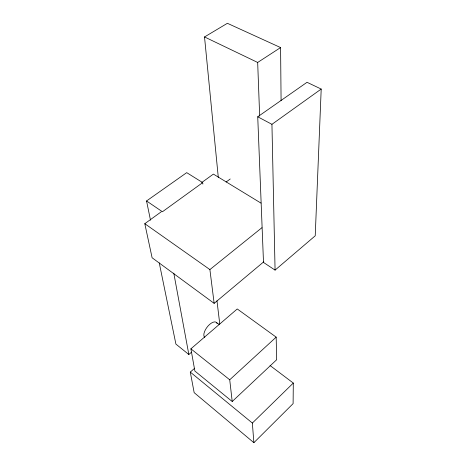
<?xml version="1.0" encoding="UTF-8"?>
<svg xmlns="http://www.w3.org/2000/svg" width="466" height="466" viewBox="0 0 466 466"><rect width="100%" height="100%" fill="white"/><g stroke="black" fill="none" stroke-linecap="round" stroke-linejoin="round"><path stroke-width="0.7" d="M270.059 365.53L293.3 383.064L293.108 403.62L253.871 442.7L194.165 392.652L190.291 372.095L194.648 368.257M321.202 89.053L315.226 235.808L275.074 270.111L263.5 262.44L257.733 116.785L307.024 82.296L321.202 89.053L271.94 124.323L275.074 270.111M253.871 442.7L252.362 423.052L293.3 383.064M232.208 401.511L276.67 359.729L276.169 337.139L237.246 308.958L190.897 348.83L194.881 371.047L232.208 401.511L229.721 379.784L190.897 348.83M229.721 379.784L276.169 337.139M159.255 262.917L175.909 344.1L188.841 354.504L191.59 352.127M161.213 211.826L144.798 223.692L152.108 257.768L214.15 303.36L263.779 261.781M214.15 303.36L209.892 269.581L261.939 227.693M226.109 182.031L230.221 178.991M202.693 182.62L162.424 211.756L146.551 200.963L186.715 172.647L202.693 182.62L202.867 184.058M201.667 182.585L213.393 174.103L260.983 203.112M204.522 36.948L257.675 62.456L280.59 47.567L227.391 23.3L204.522 36.948L218.304 177.482M257.733 116.785L271.94 124.323M144.798 223.692L209.892 269.581M216.381 322.414L219.107 324.464M190.291 372.095L252.362 423.052M146.551 200.963L150.495 220.191M173.783 273.14L188.841 354.504M216.964 300.78L219.748 323.835M257.675 62.456L259.667 116.162M280.59 47.567L281.085 100.586M204.801 337.448A9.489 4.415 -52.8 0 1 207.987 326.072A9.489 4.415 -52.8 0 1 217.092 323.526"/></g></svg>
